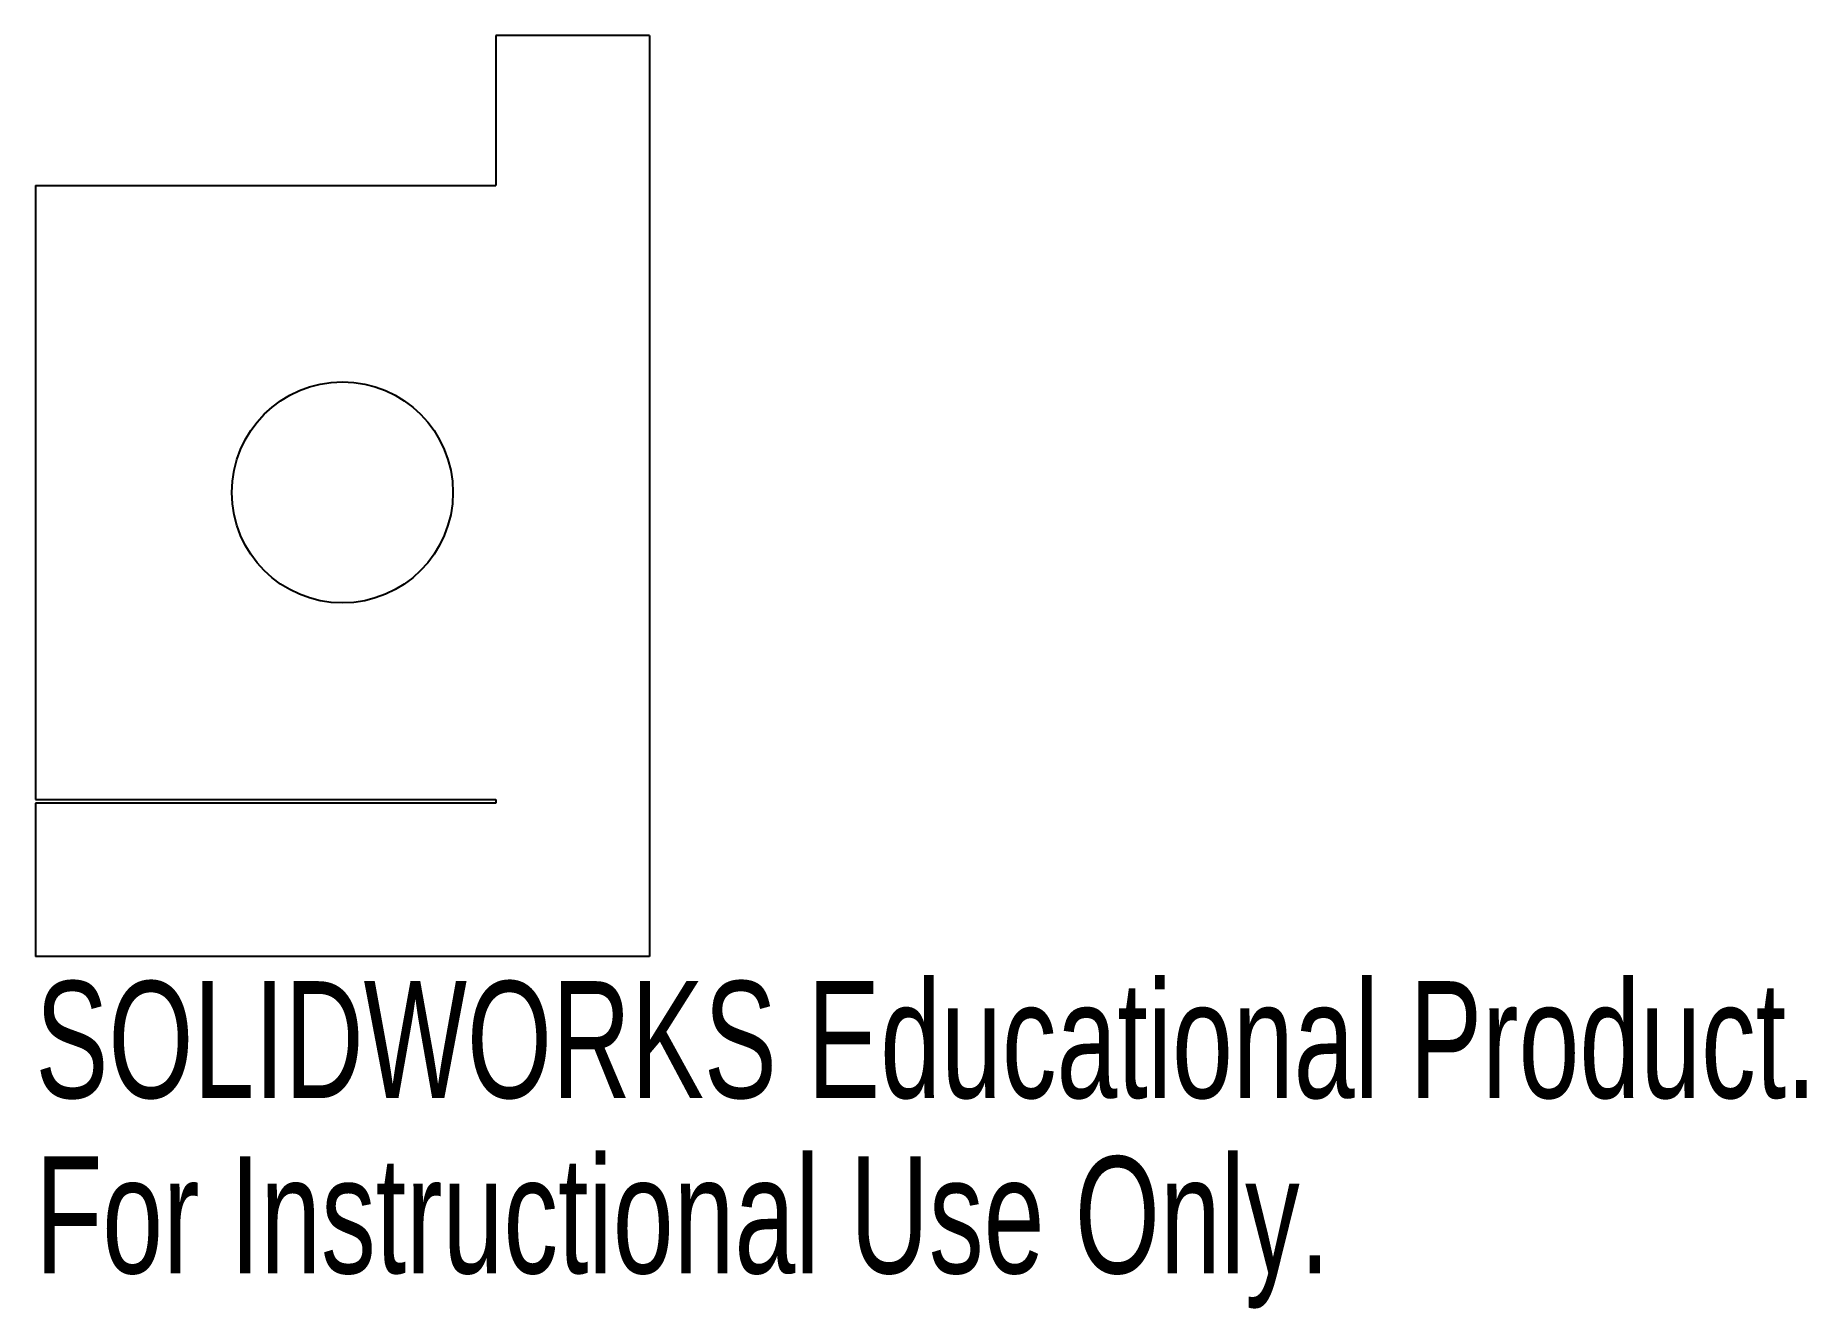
# Model space of a CAD drawing. Header units: inches. Extents: x 0 to 2.88, y -0.57 to 1.5.
import ezdxf

# ---------------------------------------------------------------- set-up
doc = ezdxf.new("R2010")
doc.units = ezdxf.units.IN
doc.header["$MEASUREMENT"] = 0
doc.styles.add('SLDTEXTSTYLE0', font='TXT', dxfattribs={"width": 0.7})

msp = doc.modelspace()

# ---------------------------------------------------------------- linework, layer by layer
at = {"color": 7, "linetype": 'Continuous', "lineweight": 25}
for p, q in [((0.75, 1.5), (0.75, 1.2558)), ((1, 1.5), (0.75, 1.5)), ((1, 1.5), (1, 0)), ((0, 1.2558), (0, 0.2558)), ((0, 1.2558), (0.75, 1.2558)), ((0, 0.2558), (0.75, 0.2558)), ((0, 0.25), (0, 0)), ((0.75, 0.25), (0, 0.25)), ((0.75, 0.2558), (0.75, 0.25)), ((1, 0), (0, 0))]:
    msp.add_line(p, q, dxfattribs=at)
msp.add_circle((0.5, 0.7558), 0.18, dxfattribs=at)

# ---------------------------------------------------------------- texts
at = {"color": 7, "linetype": 'Continuous', "char_height": 0.1903, "attachment_point": 1, "style": 'SLDTEXTSTYLE0'}
for s, insert in [('SOLIDWORKS Educational Product.', (0, -0.0401)), ('For Instructional Use Only.', (0, -0.3256))]:
    msp.add_mtext(s, dxfattribs=dict(at, insert=insert))

doc.saveas('drawing.dxf')
